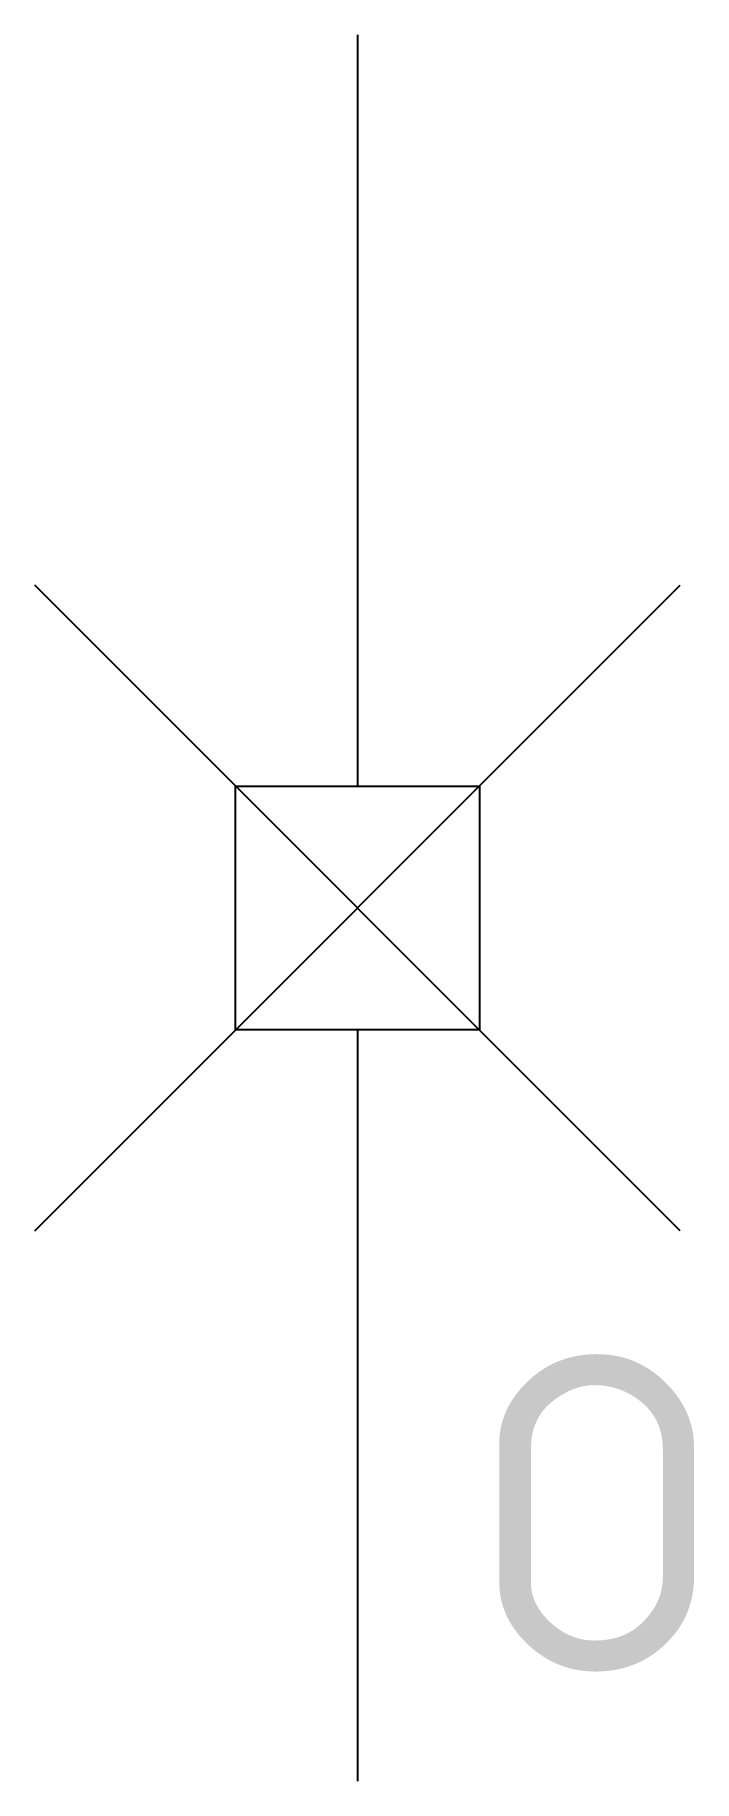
# Model space of a CAD drawing. Header units: metres. Extents: x -0.26 to 0.28, y -0.72 to 0.72.
import ezdxf

# ---------------------------------------------------------------- set-up
doc = ezdxf.new("R2010")
doc.units = ezdxf.units.M
doc.styles.add('NLCS-ISO', font='NLCS-ISO.ttf')

msp = doc.modelspace()

# ---------------------------------------------------------------- linework, layer by layer
for p, q in [((0.0001, 0.7175), (0.0001, 0.1)), ((-0.2649, -0.2652), (0.2655, 0.2652)), ((0.2655, -0.2652), (-0.2649, 0.2652)), ((0.0001, -0.1), (0.0001, -0.7175))]:
    msp.add_line(p, q)
at = {"flags": 128}
msp.add_lwpolyline([(-0.0999, 0.1), (0.1006, 0.1), (0.1006, -0.1), (-0.0999, -0.1)], close=True, dxfattribs=at)

# ---------------------------------------------------------------- texts
at = {"style": 'NLCS-ISO'}
msp.add_text('O', height=0.26, dxfattribs=at).set_placement((0.0901, -0.6275))

doc.saveas('drawing.dxf')
